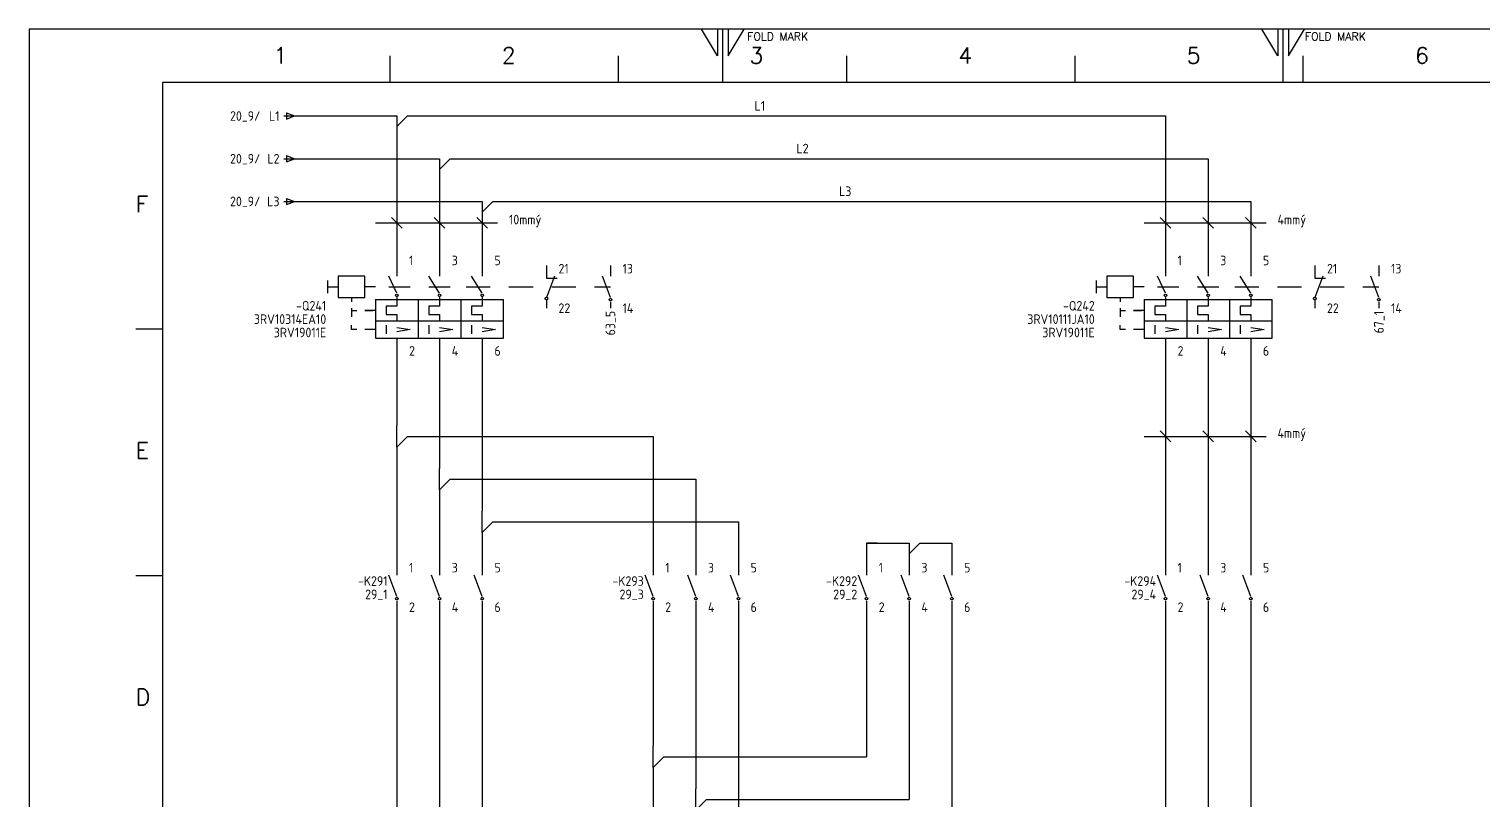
# Model space of a CAD drawing. Extents: x 520 to 940, y 6 to 303.
# Drawn here: x 520.2 to 792.6, y 159.1 to 303.5 of the extents above; entities that cross this region are included whole.
import ezdxf
from ezdxf.enums import TextEntityAlignment as Align

# ---------------------------------------------------------------- set-up
doc = ezdxf.new("R2010")
doc.units = 0
doc.header["$LTSCALE"] = 25
doc.header["$MEASUREMENT"] = 0
doc.linetypes.add('EPLANLINE7', pattern=[0])
doc.layers.get('0').update_dxf_attribs({"linetype": 'CONTINUOUS'})
for name, color, linetype in [('AUTOCONNECTING', 2, 'CONTINUOUS'), ('DESIG_', 3, 'CONTINUOUS'), ('FORM_1', 7, 'CONTINUOUS'), ('FORM_2', 4, 'CONTINUOUS'), ('FORM_3', 6, 'CONTINUOUS'), ('FORM_4', 1, 'CONTINUOUS'), ('RIF_', 7, 'CONTINUOUS'), ('SEF', 5, 'CONTINUOUS'), ('SIMBOLO', 4, 'CONTINUOUS'), ('TESTI', 7, 'CONTINUOUS'), ('TESTO', 5, 'CONTINUOUS')]:
    doc.layers.add(name, color=color, linetype=linetype)
doc.styles.add('ROMANS', font='romans.shx', dxfattribs={"width": 0.7, "oblique": 10, "height": 4})
doc.styles.get("Standard").update_dxf_attribs({"font": 'isocp.shx'})

# ---------------------------------------------------------------- blocks, each defined once
blk = doc.blocks.new('Format A3')
at = {"layer": 'FORM_1'}
for p, q in [((0, 297), (0, 0)), ((420, 297), (0, 297)), ((129, 292), (126, 297)), ((129, 297), (129, 292)), ((130, 287), (130, 297)), ((131, 297), (131, 292)), ((131, 292), (134, 297)), ((234, 292), (231, 297)), ((234, 297), (234, 292)), ((235, 287), (235, 297)), ((236, 292), (239, 297)), ((236, 297), (236, 292)), ((67.59, 292), (67.59, 287)), ((110.37, 292), (110.37, 287)), ((153.15, 292), (153.15, 287)), ((195.93, 292), (195.93, 287)), ((238.7, 292), (238.7, 287)), ((20, 240.83), (25, 240.83)), ((20, 194.66), (25, 194.66))]:
    blk.add_line(p, q, dxfattribs=at)
at = {"layer": 'FORM_3'}
for p, q in [((25, 287), (25, 10)), ((410, 287), (25, 287))]:
    blk.add_line(p, q, dxfattribs=at)
at = {"layer": 'FORM_1', "style": 'ROMANS'}
for p in [(134.55, 294.88), (239.05, 294.88)]:
    blk.add_text('FOLD MARK', height=1.5, dxfattribs=at).set_placement(p)
at = {"layer": 'FORM_2', "style": 'ROMANS', "flags": 4}
for tag, p in [('21', (189.91, 37.18)), ('18', (189.91, 30.89))]:
    blk.add_attdef(tag, p, '', height=2, dxfattribs=at)
at = {"layer": 'FORM_2', "color": 4, "style": 'ROMANS', "width": 0.8, "flags": 4}
for tag, p in [('22', (251.5, 37)), ('19', (251.5, 30.8)), ('24', (278.73, 22.67))]:
    blk.add_attdef(tag, p, '', height=2, dxfattribs=at)
at = {"layer": 'FORM_2', "style": 'ROMANS', "flags": 4}
for tag, p, height, width in [('23', (276.41, 37.01), 2, 0.8), ('20', (276.22, 30.68), 2, 0.8), ('14', (248.25, 23), 1.5, 0.9), ('15', (264.49, 22.98), 1.5, 0.8), ('16', (248.25, 13), 1.5, 0.9), ('17', (264.49, 12.98), 1.5, 0.8)]:
    blk.add_attdef(tag, p, '', height=height, dxfattribs=dict(at, width=width))
at = {"layer": 'FORM_4', "style": 'ROMANS'}
for s, p in [('1', (45.81, 290.56)), ('2', (88.59, 290.56)), ('3', (135, 290.56)), ('4', (174.14, 290.56)), ('5', (216.92, 290.56)), ('6', (259.7, 290.56)), ('F', (20.01, 262.73)), ('E', (20.01, 216.57)), ('D', (20.01, 170.4))]:
    blk.add_text(s, height=3, dxfattribs=at).set_placement(p)
at = {"layer": 'FORM_4', "color": 1, "style": 'ROMANS', "oblique": 10, "width": 0.8, "flags": 4}
for tag, p in [('11', (300.77, 34.39)), ('12', (300.77, 29.5)), ('13', (300.77, 24.62))]:
    blk.add_attdef(tag, p, '', height=2.5, dxfattribs=at)
at = {"layer": 'FORM_4', "color": 1, "style": 'ROMANS', "flags": 2}
blk.add_attdef('25', (279.66, 12.25), '', height=5, dxfattribs=at)
at = {"layer": 'FORM_4', "style": 'ROMANS', "width": 1.25, "flags": 4}
for tag, p in [('1', (303.88, 13.92)), ('3', (312.28, 13.92)), ('5', (324.88, 13.92)), ('7', (346.28, 13.92)), ('10', (395.28, 13.92))]:
    blk.add_attdef(tag, p, '', height=3.5, dxfattribs=at)
for tag, p in [('2', (310.18, 13.92)), ('4', (322.78, 13.92)), ('6', (339.78, 13.92)), ('9', (387.98, 13.92))]:
    blk.add_attdef(tag, text='', height=3.5, dxfattribs=at).set_placement(p, align=Align.CENTER)
at = {"layer": 'FORM_4', "color": 1, "style": 'ROMANS', "width": 1.25, "flags": 4}
blk.add_attdef('8', (368.28, 13.92), '', height=3.5, dxfattribs=at)
blk = doc.blocks.new('SO284')
at = {"layer": 'TESTI', "color": 2, "linetype": 'EPLANLINE7'}
for p, q in [((-1.175, 0), (0.675, 0)), ((-0.675, 0.575), (0.8, 0)), ((-0.675, 0.575), (-0.675, -0.575)), ((-0.675, -0.575), (0.8, 0))]:
    blk.add_line(p, q, dxfattribs=at)
blk = doc.blocks.new('SO308')
at = {"layer": 'SIMBOLO', "color": 2, "linetype": 'EPLANLINE7'}
blk.add_line((-1, 1), (1, -1), dxfattribs=at)
blk = doc.blocks.new('SO269')
at = {"layer": 'TESTI', "color": 2, "linetype": 'EPLANLINE7'}
for p, q in [((-2, 0), (0, 0)), ((0, 0), (0, -2)), ((0, -2), (2, 0))]:
    blk.add_line(p, q, dxfattribs=at)
blk = doc.blocks.new('97_0_IEC_WUPI')
at = {"layer": 'SIMBOLO', "color": 3, "linetype": 'EPLANLINE7'}
for p, q in [((0, 4), (0, 2)), ((8, 4), (8, 2)), ((16, 4), (16, 2)), ((-13, 1.2), (-13, -1.2)), ((-13, 0), (-11, 0)), ((-6, 2), (-11, 2)), ((-11, 2), (-11, -2)), ((-6, 0), (-6, 2)), ((-4, 0), (-6, 0)), ((-6, -2), (-6, 0)), ((0, -1.2), (-1.5, 2)), ((-1.5, 0), (2.5, 0)), ((8, -1.2), (6, 2)), ((6, 0), (10, 0)), ((13, 0), (17.5, 0)), ((16, -1.2), (14, 2)), ((21, 0), (25.5, 0)), ((29, 0), (33.5, 0)), ((37, 0), (40, 0)), ((-11, -2), (-6, -2)), ((-8.5, -2), (-8.5, -2.8)), ((-4, -2.4), (20, -2.4)), ((-4, -2.4), (-4, -9.6)), ((0, -2), (0, -2.4)), ((0, -2.4), (0, -3.6)), ((4, -2.4), (4, -9.6)), ((8, -2), (8, -2.4)), ((8, -2.4), (8, -3.6)), ((12, -2.4), (12, -9.6)), ((16, -2), (16, -2.4)), ((16, -2.4), (16, -3.6)), ((20, -9.6), (20, -2.4)), ((-8.5, -4), (-8.5, -5.6)), ((-8.5, -4.4), (-7.5, -4.4)), ((-4, -4.4), (-6, -4.4)), ((-6, -4.4), (-4.5, -4.4)), ((0, -3.6), (-2, -3.6)), ((-2, -3.6), (-2, -5.2)), ((-2, -5.2), (0, -5.2)), ((0, -5.2), (0, -6.4)), ((8, -3.6), (6, -3.6)), ((6, -3.6), (6, -5.2)), ((6, -5.2), (8, -5.2)), ((8, -5.2), (8, -6.4)), ((16, -3.6), (14, -3.6)), ((14, -3.6), (14, -5.2)), ((14, -5.2), (16, -5.2)), ((16, -5.2), (16, -6.4)), ((-8.5, -8), (-8.5, -7.2)), ((-7.5, -8), (-8.5, -8)), ((-4, -8), (-6, -8)), ((20, -6.4), (-4, -6.4)), ((-2, -7.2), (-2, -8.8)), ((0, -7.6), (2.5, -8)), ((2.5, -8), (0, -8.4)), ((6, -7.2), (6, -8.8)), ((8, -7.6), (10.5, -8)), ((10.5, -8), (8, -8.4)), ((14, -7.2), (14, -8.8)), ((16, -7.6), (18.5, -8)), ((18.5, -8), (16, -8.4)), ((-4, -9.6), (20, -9.6)), ((0, -9.6), (0, -12)), ((8, -9.6), (8, -12)), ((16, -9.6), (16, -12))]:
    blk.add_line(p, q, dxfattribs=at)
for centre in [(0, -1.6), (8, -1.6), (16, -1.6)]:
    blk.add_circle(centre, 0.25, dxfattribs=at)
blk = doc.blocks.new('SO263')
at = {"layer": 'TESTI', "color": 2, "linetype": 'EPLANLINE7'}
for q in [(0, 2), (2, 0)]:
    blk.add_line((0, -2), q, dxfattribs=at)
blk = doc.blocks.new('1_0_IEC_WUPI')
at = {"layer": 'SIMBOLO', "color": 3, "linetype": 'EPLANLINE7'}
for p, q in [((0, 4), (0, 2)), ((0, -2), (-1.5, 2)), ((0, -2.8), (0, -4))]:
    blk.add_line(p, q, dxfattribs=at)
blk.add_circle((0, -2.4), 0.25, dxfattribs=at)
blk = doc.blocks.new('2_0_IEC_WUPI')
at = {"layer": 'SIMBOLO', "color": 3, "linetype": 'EPLANLINE7'}
for p, q in [((0, 4), (0, 1.6)), ((1.5, 2), (0, -2)), ((0, 1.6), (2, 1.6)), ((0, -2.4), (0, -4))]:
    blk.add_line(p, q, dxfattribs=at)
blk.add_circle((0, -2.2), 0.25, dxfattribs=at)
blk = doc.blocks.new('SO280')
at = {"layer": 'TESTI', "color": 2, "linetype": 'EPLANLINE7'}
for p, q in [((-2, 0), (0, 0)), ((0, 0), (0, -2))]:
    blk.add_line(p, q, dxfattribs=at)
blk = doc.blocks.new('SO281')
at = {"layer": 'SIMBOLO', "color": 2, "linetype": 'EPLANLINE7'}
for p, q in [((2, 0), (0, 0)), ((0, 0), (0, -2))]:
    blk.add_line(p, q, dxfattribs=at)
blk = doc.blocks.new('SO282')
at = {"layer": 'SIMBOLO', "color": 2, "linetype": 'EPLANLINE7'}
for p in [(-2, 0), (0, 2)]:
    blk.add_line(p, (0, 0), dxfattribs=at)

msp = doc.modelspace()

# ---------------------------------------------------------------- linework, layer by layer
at = {"layer": 'AUTOCONNECTING', "color": 2, "linetype": 'EPLANLINE7'}
for p, q in [((569.1, 287.18), (587.1, 287.18)), ((591.1, 287.18), (733.1, 287.18)), ((733.1, 287.18), (733.1, 259.18)), ((589.1, 285.18), (589.1, 259.18)), ((569.1, 279.18), (595.1, 279.18)), ((599.1, 279.18), (741.1, 279.18)), ((741.1, 279.18), (741.1, 259.18)), ((597.1, 277.18), (597.1, 259.18)), ((569.1, 271.18), (603.1, 271.18)), ((607.1, 271.18), (749.1, 271.18)), ((749.1, 271.18), (749.1, 259.18)), ((605.1, 269.18), (605.1, 259.18)), ((589.1, 243.18), (589.1, 229.18)), ((597.1, 243.18), (597.1, 221.18)), ((605.1, 243.18), (605.1, 213.18)), ((733.1, 243.18), (733.1, 203.18)), ((741.1, 243.18), (741.1, 203.18)), ((749.1, 243.18), (749.1, 203.18)), ((591.1, 227.18), (637.1, 227.18)), ((637.1, 227.18), (637.1, 203.18)), ((589.1, 225.18), (589.1, 203.18)), ((599.1, 219.18), (645.1, 219.18)), ((645.1, 219.18), (645.1, 203.18)), ((597.1, 217.18), (597.1, 203.18)), ((607.1, 211.18), (653.1, 211.18)), ((653.1, 211.18), (653.1, 203.18)), ((605.1, 209.18), (605.1, 203.18)), ((677.1, 207.18), (677.1, 203.18)), ((677.1, 207.18), (683.1, 207.18)), ((687.1, 207.18), (693.1, 207.18)), ((693.1, 207.18), (693.1, 203.18)), ((685.1, 205.18), (685.1, 203.18)), ((589.1, 195.18), (589.1, 131.18)), ((597.1, 195.18), (597.1, 131.18)), ((605.1, 195.18), (605.1, 131.18)), ((637.1, 195.18), (637.1, 169.18)), ((645.1, 195.18), (645.1, 161.18)), ((653.1, 195.18), (653.1, 153.18)), ((677.1, 195.18), (677.1, 167.18)), ((685.1, 195.18), (685.1, 159.18)), ((693.1, 195.18), (693.1, 151.18)), ((733.1, 195.18), (733.1, 131.18)), ((741.1, 195.18), (741.1, 131.18)), ((749.1, 195.18), (749.1, 131.18)), ((639.1, 167.18), (677.1, 167.18)), ((637.1, 165.18), (637.1, 131.18)), ((647.1, 159.18), (685.1, 159.18))]:
    msp.add_line(p, q, dxfattribs=at)
at = {"layer": 'SIMBOLO', "color": 1, "linetype": 'EPLANLINE7'}
for p, q in [((585.1, 267.18), (607.95, 267.18)), ((729.1, 267.18), (751.95, 267.18)), ((729.1, 227.18), (751.95, 227.18))]:
    msp.add_line(p, q, dxfattribs=at)

# ---------------------------------------------------------------- block references
msp.add_blockref('Format A3', (520.17, 6.46))
at = {"layer": 'SIMBOLO'}
for name, p in [('SO284', (569.1, 287.18)), ('SO269', (589.1, 287.18)), ('SO280', (733.1, 287.18)), ('SO284', (569.1, 279.18)), ('SO269', (597.1, 279.18)), ('SO280', (741.1, 279.18)), ('SO284', (569.1, 271.18)), ('SO269', (605.1, 271.18)), ('SO280', (749.1, 271.18)), ('SO308', (589.1, 267.18)), ('SO308', (597.1, 267.18)), ('SO308', (605.1, 267.18)), ('SO308', (733.1, 267.18)), ('SO308', (741.1, 267.18)), ('SO308', (749.1, 267.18)), ('SO263', (589.1, 227.18)), ('SO280', (637.1, 227.18)), ('SO308', (733.1, 227.18)), ('SO308', (741.1, 227.18)), ('SO308', (749.1, 227.18)), ('SO263', (597.1, 219.18)), ('SO280', (645.1, 219.18)), ('SO263', (605.1, 211.18)), ('SO280', (653.1, 211.18)), ('SO281', (677.1, 207.18)), ('SO269', (685.1, 207.18)), ('SO280', (693.1, 207.18)), ('SO263', (637.1, 167.18)), ('SO282', (677.1, 167.18)), ('SO263', (645.1, 159.18)), ('SO282', (685.1, 159.18))]:
    msp.add_blockref(name, p, dxfattribs=at)
ref = msp.add_blockref('97_0_IEC_WUPI', (589.1, 255.18), dxfattribs=at)
ref.add_attrib('SEF_1', '-Q241', dxfattribs={"layer": 'SEF', "color": 2, "height": 1.8, "width": 1.000667, "flags": 2}).set_placement((575.85, 250.73), align=Align.RIGHT)
ref.add_attrib('DESIGN._1', '1', (591.37, 259.23), dxfattribs={"layer": 'DESIG_', "color": 2, "height": 1.8, "width": 1.000667, "flags": 2})
ref.add_attrib('DESIGN._2', '2', (591.37, 242.28), dxfattribs={"layer": 'DESIG_', "color": 2, "height": 1.8, "width": 1.000667, "flags": 2})
ref.add_attrib('DESIGN._3', '3', (599.37, 259.23), dxfattribs={"layer": 'DESIG_', "color": 2, "height": 1.8, "width": 1.000667, "flags": 2})
ref.add_attrib('DESIGN._4', '4', (599.37, 242.28), dxfattribs={"layer": 'DESIG_', "color": 2, "height": 1.8, "width": 1.000667, "flags": 2})
ref.add_attrib('DESIGN._5', '5', (607.37, 259.23), dxfattribs={"layer": 'DESIG_', "color": 2, "height": 1.8, "width": 1.000667, "flags": 2})
ref.add_attrib('DESIGN._6', '6', (607.37, 242.28), dxfattribs={"layer": 'DESIG_', "color": 2, "height": 1.8, "width": 1.000667, "flags": 2})
ref = msp.add_blockref('2_0_IEC_WUPI', (617.1, 255.18), dxfattribs=at)
ref.add_attrib('DESIGN._1', '21', (619.37, 257.68), dxfattribs={"layer": 'DESIG_', "color": 2, "height": 1.8, "width": 1.000667, "flags": 2})
ref.add_attrib('DESIGN._2', '22', (619.37, 250.28), dxfattribs={"layer": 'DESIG_', "color": 2, "height": 1.8, "width": 1.000667, "flags": 2})
ref = msp.add_blockref('1_0_IEC_WUPI', (629.1, 255.18), dxfattribs=at)
ref.add_attrib('DESIGN._1', '13', (631.37, 257.68), dxfattribs={"layer": 'DESIG_', "color": 2, "height": 1.8, "width": 1.000667, "flags": 2})
ref.add_attrib('DESIGN._2', '14', (631.37, 250.28), dxfattribs={"layer": 'DESIG_', "color": 2, "height": 1.8, "width": 1.000667, "flags": 2})
ref = msp.add_blockref('97_0_IEC_WUPI', (733.1, 255.18), dxfattribs=at)
ref.add_attrib('SEF_1', '-Q242', dxfattribs={"layer": 'SEF', "color": 2, "height": 1.8, "width": 1.000667, "flags": 2}).set_placement((719.85, 250.73), align=Align.RIGHT)
ref.add_attrib('DESIGN._1', '1', (735.37, 259.23), dxfattribs={"layer": 'DESIG_', "color": 2, "height": 1.8, "width": 1.000667, "flags": 2})
ref.add_attrib('DESIGN._2', '2', (735.37, 242.28), dxfattribs={"layer": 'DESIG_', "color": 2, "height": 1.8, "width": 1.000667, "flags": 2})
ref.add_attrib('DESIGN._3', '3', (743.37, 259.23), dxfattribs={"layer": 'DESIG_', "color": 2, "height": 1.8, "width": 1.000667, "flags": 2})
ref.add_attrib('DESIGN._4', '4', (743.37, 242.28), dxfattribs={"layer": 'DESIG_', "color": 2, "height": 1.8, "width": 1.000667, "flags": 2})
ref.add_attrib('DESIGN._5', '5', (751.37, 259.23), dxfattribs={"layer": 'DESIG_', "color": 2, "height": 1.8, "width": 1.000667, "flags": 2})
ref.add_attrib('DESIGN._6', '6', (751.37, 242.28), dxfattribs={"layer": 'DESIG_', "color": 2, "height": 1.8, "width": 1.000667, "flags": 2})
ref = msp.add_blockref('2_0_IEC_WUPI', (761.1, 255.18), dxfattribs=at)
ref.add_attrib('DESIGN._1', '21', (763.37, 257.68), dxfattribs={"layer": 'DESIG_', "color": 2, "height": 1.8, "width": 1.000667, "flags": 2})
ref.add_attrib('DESIGN._2', '22', (763.37, 250.28), dxfattribs={"layer": 'DESIG_', "color": 2, "height": 1.8, "width": 1.000667, "flags": 2})
ref = msp.add_blockref('1_0_IEC_WUPI', (773.1, 255.18), dxfattribs=at)
ref.add_attrib('DESIGN._1', '13', (775.37, 257.68), dxfattribs={"layer": 'DESIG_', "color": 2, "height": 1.8, "width": 1.000667, "flags": 2})
ref.add_attrib('DESIGN._2', '14', (775.37, 250.28), dxfattribs={"layer": 'DESIG_', "color": 2, "height": 1.8, "width": 1.000667, "flags": 2})
ref = msp.add_blockref('1_0_IEC_WUPI', (589.1, 199.18), dxfattribs=at)
ref.add_attrib('SEF_1', '-K291', dxfattribs={"layer": 'SEF', "color": 2, "height": 1.8, "width": 1.000667, "flags": 2}).set_placement((587.35, 199.18), align=Align.RIGHT)
ref.add_attrib('DESIGN._1', '1', (591.37, 201.68), dxfattribs={"layer": 'DESIG_', "color": 2, "height": 1.8, "width": 1.000667, "flags": 2})
ref.add_attrib('DESIGN._2', '2', (591.37, 194.28), dxfattribs={"layer": 'DESIG_', "color": 2, "height": 1.8, "width": 1.000667, "flags": 2})
ref = msp.add_blockref('1_0_IEC_WUPI', (597.1, 199.18), dxfattribs=at)
ref.add_attrib('DESIGN._1', '3', (599.37, 201.68), dxfattribs={"layer": 'DESIG_', "color": 2, "height": 1.8, "width": 1.000667, "flags": 2})
ref.add_attrib('DESIGN._2', '4', (599.37, 194.28), dxfattribs={"layer": 'DESIG_', "color": 2, "height": 1.8, "width": 1.000667, "flags": 2})
ref = msp.add_blockref('1_0_IEC_WUPI', (605.1, 199.18), dxfattribs=at)
ref.add_attrib('DESIGN._1', '5', (607.37, 201.68), dxfattribs={"layer": 'DESIG_', "color": 2, "height": 1.8, "width": 1.000667, "flags": 2})
ref.add_attrib('DESIGN._2', '6', (607.37, 194.28), dxfattribs={"layer": 'DESIG_', "color": 2, "height": 1.8, "width": 1.000667, "flags": 2})
ref = msp.add_blockref('1_0_IEC_WUPI', (637.1, 199.18), dxfattribs=at)
ref.add_attrib('SEF_1', '-K293', dxfattribs={"layer": 'SEF', "color": 2, "height": 1.8, "width": 1.000667, "flags": 2}).set_placement((635.35, 199.18), align=Align.RIGHT)
ref.add_attrib('DESIGN._1', '1', (639.37, 201.68), dxfattribs={"layer": 'DESIG_', "color": 2, "height": 1.8, "width": 1.000667, "flags": 2})
ref.add_attrib('DESIGN._2', '2', (639.37, 194.28), dxfattribs={"layer": 'DESIG_', "color": 2, "height": 1.8, "width": 1.000667, "flags": 2})
ref = msp.add_blockref('1_0_IEC_WUPI', (645.1, 199.18), dxfattribs=at)
ref.add_attrib('DESIGN._1', '3', (647.37, 201.68), dxfattribs={"layer": 'DESIG_', "color": 2, "height": 1.8, "width": 1.000667, "flags": 2})
ref.add_attrib('DESIGN._2', '4', (647.37, 194.28), dxfattribs={"layer": 'DESIG_', "color": 2, "height": 1.8, "width": 1.000667, "flags": 2})
ref = msp.add_blockref('1_0_IEC_WUPI', (653.1, 199.18), dxfattribs=at)
ref.add_attrib('DESIGN._1', '5', (655.37, 201.68), dxfattribs={"layer": 'DESIG_', "color": 2, "height": 1.8, "width": 1.000667, "flags": 2})
ref.add_attrib('DESIGN._2', '6', (655.37, 194.28), dxfattribs={"layer": 'DESIG_', "color": 2, "height": 1.8, "width": 1.000667, "flags": 2})
ref = msp.add_blockref('1_0_IEC_WUPI', (677.1, 199.18), dxfattribs=at)
ref.add_attrib('SEF_1', '-K292', dxfattribs={"layer": 'SEF', "color": 2, "height": 1.8, "width": 1.000667, "flags": 2}).set_placement((675.35, 199.18), align=Align.RIGHT)
ref.add_attrib('DESIGN._1', '1', (679.37, 201.68), dxfattribs={"layer": 'DESIG_', "color": 2, "height": 1.8, "width": 1.000667, "flags": 2})
ref.add_attrib('DESIGN._2', '2', (679.37, 194.28), dxfattribs={"layer": 'DESIG_', "color": 2, "height": 1.8, "width": 1.000667, "flags": 2})
ref = msp.add_blockref('1_0_IEC_WUPI', (685.1, 199.18), dxfattribs=at)
ref.add_attrib('DESIGN._1', '3', (687.37, 201.68), dxfattribs={"layer": 'DESIG_', "color": 2, "height": 1.8, "width": 1.000667, "flags": 2})
ref.add_attrib('DESIGN._2', '4', (687.37, 194.28), dxfattribs={"layer": 'DESIG_', "color": 2, "height": 1.8, "width": 1.000667, "flags": 2})
ref = msp.add_blockref('1_0_IEC_WUPI', (693.1, 199.18), dxfattribs=at)
ref.add_attrib('DESIGN._1', '5', (695.37, 201.68), dxfattribs={"layer": 'DESIG_', "color": 2, "height": 1.8, "width": 1.000667, "flags": 2})
ref.add_attrib('DESIGN._2', '6', (695.37, 194.28), dxfattribs={"layer": 'DESIG_', "color": 2, "height": 1.8, "width": 1.000667, "flags": 2})
ref = msp.add_blockref('1_0_IEC_WUPI', (733.1, 199.18), dxfattribs=at)
ref.add_attrib('SEF_1', '-K294', dxfattribs={"layer": 'SEF', "color": 2, "height": 1.8, "width": 1.000667, "flags": 2}).set_placement((731.35, 199.18), align=Align.RIGHT)
ref.add_attrib('DESIGN._1', '1', (735.37, 201.68), dxfattribs={"layer": 'DESIG_', "color": 2, "height": 1.8, "width": 1.000667, "flags": 2})
ref.add_attrib('DESIGN._2', '2', (735.37, 194.28), dxfattribs={"layer": 'DESIG_', "color": 2, "height": 1.8, "width": 1.000667, "flags": 2})
ref = msp.add_blockref('1_0_IEC_WUPI', (741.1, 199.18), dxfattribs=at)
ref.add_attrib('DESIGN._1', '3', (743.37, 201.68), dxfattribs={"layer": 'DESIG_', "color": 2, "height": 1.8, "width": 1.000667, "flags": 2})
ref.add_attrib('DESIGN._2', '4', (743.37, 194.28), dxfattribs={"layer": 'DESIG_', "color": 2, "height": 1.8, "width": 1.000667, "flags": 2})
ref = msp.add_blockref('1_0_IEC_WUPI', (749.1, 199.18), dxfattribs=at)
ref.add_attrib('DESIGN._1', '5', (751.37, 201.68), dxfattribs={"layer": 'DESIG_', "color": 2, "height": 1.8, "width": 1.000667, "flags": 2})
ref.add_attrib('DESIGN._2', '6', (751.37, 194.28), dxfattribs={"layer": 'DESIG_', "color": 2, "height": 1.8, "width": 1.000667, "flags": 2})

# ---------------------------------------------------------------- texts
at = {"layer": 'RIF_', "color": 2, "width": 1.000667}
for s, p in [('20_9/', (563.5, 286.28)), ('20_9/', (563.5, 278.28)), ('20_9/', (563.5, 270.28)), ('29_1', (587.35, 196.68)), ('29_3', (635.35, 196.68)), ('29_2', (675.35, 196.68)), ('29_4', (731.35, 196.68))]:
    msp.add_text(s, height=1.8, dxfattribs=at).set_placement(p, align=Align.RIGHT)
for s, p in [('63_5', (630, 250.68)), ('67_1', (774, 250.68))]:
    msp.add_text(s, height=1.8, rotation=90, dxfattribs=at).set_placement(p, align=Align.RIGHT)
at = {"layer": 'TESTI', "color": 2, "width": 1.000667}
for s, p in [('3RV10314EA10', (575.85, 248.23)), ('3RV10111JA10', (719.85, 248.23)), ('3RV19011E', (575.85, 245.73)), ('3RV19011E', (719.85, 245.73))]:
    msp.add_text(s, height=1.8, dxfattribs=at).set_placement(p, align=Align.RIGHT)
at = {"layer": 'TESTO', "color": 2, "width": 1.000667}
for s, p in [('L1', (657.1, 288.18)), ('L2', (665.1, 280.18)), ('L3', (673.1, 272.18))]:
    msp.add_text(s, height=1.8, dxfattribs=at).set_placement(p, align=Align.CENTER)
for s, p in [('L1', (567.1, 286.28)), ('L2', (567.1, 278.28)), ('L3', (567.1, 270.28))]:
    msp.add_text(s, height=1.8, dxfattribs=at).set_placement(p, align=Align.RIGHT)
for s, p in [('10mmý', (610.1, 266.88)), ('4mmý', (754.1, 266.88)), ('4mmý', (754.1, 226.88))]:
    msp.add_text(s, height=1.8, dxfattribs=at).set_placement(p)

doc.saveas('drawing.dxf')
